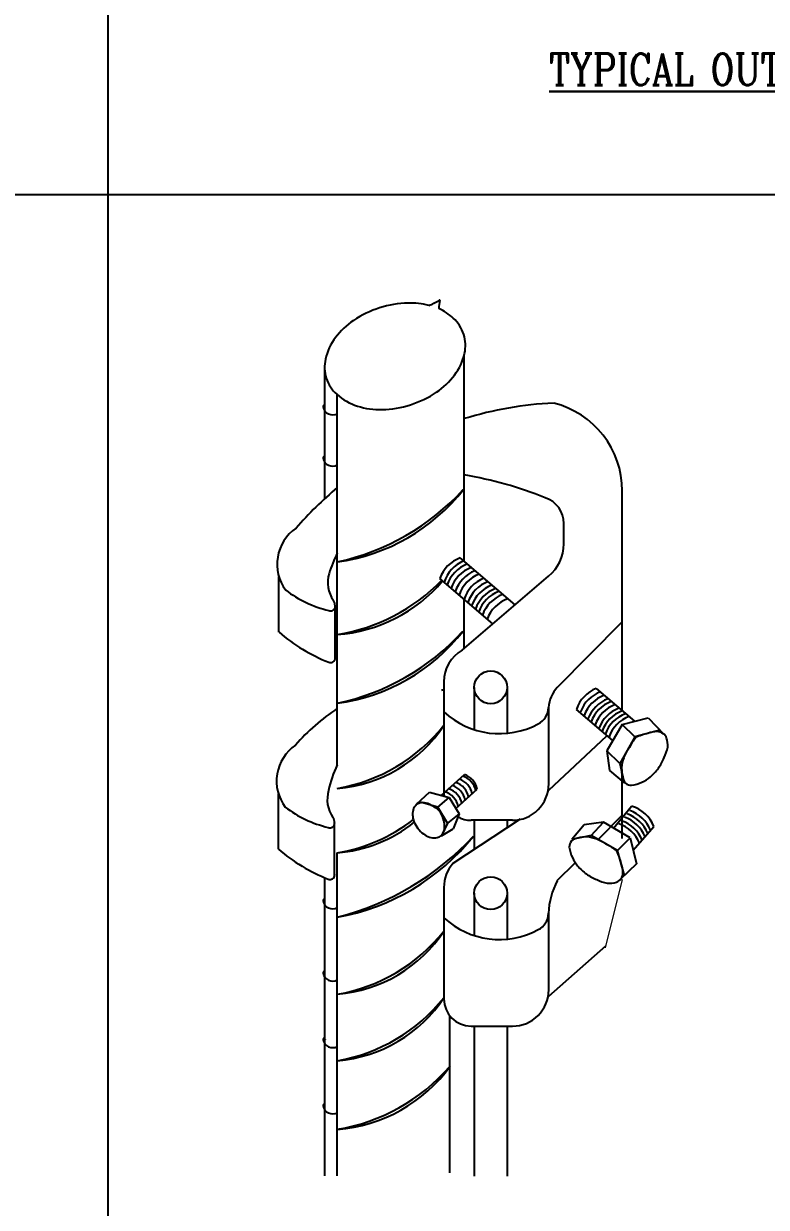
# Model space of a CAD drawing. Extents: x -508 to 92, y -98 to -31.
# Drawn here: x -456.91 to -444.58, y -70.48 to -50.81 of the extents above; entities that cross this region are included whole.
import ezdxf

# ---------------------------------------------------------------- set-up
doc = ezdxf.new("R2010")
doc.units = 0
doc.header["$MEASUREMENT"] = 0
doc.layers.get('0').update_dxf_attribs({"linetype": 'CONTINUOUS', "lineweight": 30})
doc.layers.add('Dim', color=142, linetype='CONTINUOUS', lineweight=0)
doc.layers.add('E-P-TXT', color=11, linetype='CONTINUOUS')
doc.layers.add('TXT-E', color=7, linetype='CONTINUOUS')
doc.styles.add('ROMANC', font='ROMANC')

msp = doc.modelspace()

# ---------------------------------------------------------------- linework, layer by layer
at = {"layer": 'Dim', "color": 3}
msp.add_line((-447.253, -66.166), (-446.97, -65.033), dxfattribs=at)
at = {"layer": 'E-P-TXT', "color": 4}
for p, q in [((-455.519, -31.547), (-455.519, -97.272)), ((-428.96, -53.655), (-507.973, -53.655))]:
    msp.add_line(p, q, dxfattribs=at)
at = {"layer": 'TXT-E', "color": 20}
for p, q in [((-449.599, -59.746), (-449.599, -56.312)), ((-451.915, -58.702), (-451.915, -56.527)), ((-451.707, -63.128), (-451.707, -56.978)), ((-449.599, -61.192), (-449.599, -60.379)), ((-449.433, -61.839), (-449.433, -62.543)), ((-448.888, -61.839), (-448.888, -62.602)), ((-449.433, -64.048), (-449.433, -64.53)), ((-448.888, -64.048), (-448.888, -64.168)), ((-451.707, -69.954), (-451.707, -64.589)), ((-451.915, -69.954), (-451.915, -65.003)), ((-449.433, -65.259), (-449.433, -65.963)), ((-448.888, -65.259), (-448.888, -66.022)), ((-449.841, -69.907), (-449.841, -67.296)), ((-449.433, -67.468), (-449.433, -69.964)), ((-448.888, -67.468), (-448.888, -69.964))]:
    msp.add_line(p, q, dxfattribs=at)
at = {"layer": 'TXT-E', "color": 3}
for p, q in [((-446.975, -59.73), (-446.975, -58.575)), ((-447.945, -59.455), (-447.945, -59.117)), ((-448.756, -60.469), (-449.668, -59.687)), ((-446.975, -62.226), (-446.975, -59.73)), ((-452.676, -60.922), (-452.676, -60.003)), ((-449.124, -60.785), (-450.007, -60.031)), ((-449.635, -61.223), (-448.198, -59.991)), ((-451.743, -60.484), (-451.743, -60.493)), ((-451.743, -61.352), (-451.743, -60.484)), ((-448.054, -61.839), (-446.975, -60.752)), ((-451.743, -61.344), (-451.743, -61.352)), ((-449.938, -61.746), (-449.938, -63.597)), ((-446.769, -62.402), (-447.406, -61.856)), ((-448.201, -62.169), (-448.198, -63.445)), ((-447.132, -62.723), (-447.736, -62.205)), ((-446.976, -62.455), (-446.545, -62.347)), ((-446.545, -62.347), (-446.287, -62.614)), ((-446.976, -62.455), (-447.233, -62.896)), ((-446.767, -62.663), (-446.976, -62.455)), ((-448.197, -63.548), (-447.231, -62.646)), ((-446.767, -62.663), (-447.016, -63.102)), ((-446.35, -62.549), (-446.767, -62.663)), ((-447.233, -62.896), (-447.19, -63.218)), ((-447.016, -63.102), (-447.233, -62.896)), ((-447.016, -63.102), (-446.946, -63.424)), ((-449.977, -63.629), (-449.596, -63.285)), ((-447.19, -63.218), (-446.946, -63.424)), ((-446.975, -64.349), (-446.975, -63.206)), ((-449.74, -63.851), (-449.384, -63.529)), ((-452.684, -64.527), (-452.684, -63.608)), ((-450.389, -63.774), (-450.174, -63.578)), ((-450.174, -63.578), (-449.852, -63.668)), ((-450.038, -63.828), (-449.852, -63.668)), ((-449.852, -63.668), (-449.686, -63.939)), ((-450.307, -63.751), (-450.389, -63.774)), ((-450.038, -63.828), (-450.307, -63.751)), ((-449.876, -64.096), (-450.038, -63.828)), ((-447.12, -64.178), (-446.82, -63.815)), ((-451.752, -64.089), (-451.752, -64.098)), ((-451.752, -64.957), (-451.752, -64.089)), ((-449.876, -64.096), (-449.975, -64.304)), ((-449.686, -63.939), (-449.876, -64.096)), ((-449.686, -63.939), (-449.784, -64.191)), ((-449.783, -64.762), (-448.665, -64.021)), ((-448.799, -64.048), (-449.486, -64.048)), ((-447.285, -64.081), (-447.607, -64.124)), ((-447.492, -64.298), (-447.285, -64.081)), ((-447.38, -64.371), (-446.975, -63.962)), ((-446.845, -64.338), (-447.285, -64.081)), ((-449.975, -64.304), (-449.784, -64.191)), ((-447.607, -64.124), (-447.813, -64.368)), ((-447.492, -64.298), (-447.813, -64.368)), ((-447.053, -64.547), (-447.492, -64.298)), ((-446.794, -64.543), (-446.449, -64.152)), ((-447.053, -64.547), (-446.845, -64.338)), ((-446.845, -64.338), (-446.737, -64.769)), ((-446.939, -64.964), (-447.053, -64.547)), ((-448.054, -65.051), (-447.757, -64.752)), ((-446.737, -64.769), (-447.004, -65.027)), ((-451.752, -64.949), (-451.752, -64.957)), ((-449.938, -65.166), (-449.938, -67.017)), ((-448.201, -65.589), (-448.198, -66.865)), ((-448.197, -66.968), (-447.249, -66.132)), ((-449.486, -67.468), (-448.799, -67.468))]:
    msp.add_line(p, q, dxfattribs=at)
at = {"layer": 'TXT-E', "color": 20}
for points in [[(-450.19, -55.492, 0.075463), (-450.533, -55.453, 0.071201), (-451.006, -55.533, 0.071201), (-451.438, -55.742, 0.082715), (-451.738, -56.026, 0.106776), (-451.904, -56.385, 0.133503), (-451.89, -56.702, 0.133503), (-451.717, -56.969, 0.106776), (-451.374, -57.165, 0.082715), (-450.964, -57.223, 0.071201), (-450.492, -57.143, 0.071201), (-450.06, -56.934, 0.082715), (-449.76, -56.649, 0.106776), (-449.594, -56.291, 0.133503), (-449.608, -55.973, 0.131036)], [(-449.608, -55.973, 0.133503), (-449.781, -55.706, 0.090736), (-450.022, -55.546, 0.085585)]]:
    msp.add_lwpolyline(points, format="xyb", dxfattribs=at)
at = {"layer": 'TXT-E', "color": 3}
for points in [[(-446.924, -63.431, 0.151855), (-446.82, -63.465, 0.091706), (-446.648, -63.414, 0.0745), (-446.509, -63.328, 0.061151), (-446.375, -63.181, 0.061151), (-446.28, -63.007, 0.066763), (-446.22, -62.834, 0.106963), (-446.24, -62.682, 0.182175), (-446.294, -62.609, 0.151855), (-446.398, -62.574, 0.106963), (-446.549, -62.604, 0.05647), (-446.753, -62.674, 0.063083), (-446.857, -62.836, 0.061151), (-446.952, -63.011, 0.0745), (-446.989, -63.17, 0.106963), (-446.969, -63.322, 0.141447)], [(-450.39, -63.787, 0.137389), (-450.441, -63.853, 0.107021), (-450.458, -63.958, 0.080944), (-450.434, -64.068, 0.06889), (-450.37, -64.183, 0.06889), (-450.277, -64.275, 0.080944), (-450.178, -64.328, 0.107021), (-450.072, -64.34, 0.137389), (-449.995, -64.309, 0.137389), (-449.944, -64.242, 0.107021), (-449.927, -64.137, 0.080944), (-449.95, -64.028, 0.096038), (-449.981, -63.939, 0.100331), (-450.037, -63.868, 0.046128), (-450.206, -63.768, 0.107021), (-450.312, -63.756, 0.137389)], [(-447.82, -64.391, 0.151855), (-447.855, -64.494, 0.091706), (-447.804, -64.666, 0.0745), (-447.717, -64.805, 0.061151), (-447.571, -64.939, 0.061151), (-447.396, -65.034, 0.066763), (-447.224, -65.094, 0.106963), (-447.072, -65.074, 0.182175), (-446.998, -65.02, 0.151855), (-446.964, -64.916, 0.106963), (-446.994, -64.765, 0.05647), (-447.064, -64.561, 0.063083), (-447.226, -64.457, 0.061151), (-447.4, -64.362, 0.0745), (-447.56, -64.325, 0.106963), (-447.712, -64.346, 0.141447)]]:
    msp.add_lwpolyline(points, format="xyb", close=True, dxfattribs=at)
at = {"layer": 'TXT-E', "color": 20}
for centre in [(-449.16, -61.839), (-449.16, -65.259)]:
    msp.add_circle(centre, 0.272, dxfattribs=at)
for centre, radius, start, end in [((-450.508, -54.609), 0.939, 289.7951, 301.4477), ((-449.544, -55.547), 0.479, 163.4556, 179.8365), ((-450.01, -55.415), 0.00888, 25.8996, 148.2373), ((-451.924, -57.175), 0.0211, 55.6221, 196.0051), ((-451.784, -57.147), 0.164, 191.6935, 298.1821), ((-451.925, -57.173), 0.0215, 358.0981, 358.7604), ((-451.924, -58.027), 0.0211, 55.6221, 196.0051), ((-451.784, -57.999), 0.164, 191.6935, 298.1821), ((-451.925, -58.025), 0.0215, 358.0981, 358.7604), ((-452.139, -56.578), 3.205, 277.7508, 322.1661), ((-452.544, -55.875), 3.968, 282.1728, 317.5382), ((-452.216, -57.861), 3.142, 279.3111, 315.5767), ((-451.902, -58.419), 2.551, 274.3864, 319.6282), ((-452.121, -58.963), 3.166, 277.5156, 322.2059), ((-452.519, -58.268), 3.919, 281.9629, 317.5504), ((-452.203, -60.664), 2.897, 279.8612, 321.4512), ((-451.902, -61.172), 2.355, 274.7423, 326.5268), ((-452.203, -61.735), 2.897, 279.8612, 307.3714), ((-451.902, -62.242), 2.355, 274.7423, 308.7002), ((-452.382, -61.957), 3.764, 280.3256, 321.2724), ((-452.867, -61.143), 4.663, 284.3997, 317.1983), ((-451.924, -65.383), 0.0211, 55.6221, 196.0051), ((-451.784, -65.355), 0.164, 191.6935, 298.1821), ((-451.925, -65.381), 0.0215, 358.0981, 358.7604), ((-451.902, -64.591), 2.355, 274.7423, 326.6805), ((-452.203, -64.084), 2.897, 279.8612, 321.5617), ((-451.924, -66.583), 0.0211, 55.6221, 196.0051), ((-451.784, -66.555), 0.164, 191.6935, 298.1821), ((-451.925, -66.581), 0.0215, 358.0981, 358.7604), ((-452.203, -65.189), 2.897, 279.8612, 321.5617), ((-451.902, -65.696), 2.355, 274.7423, 326.6805), ((-451.924, -67.689), 0.0211, 55.6221, 196.0051), ((-451.784, -67.662), 0.164, 191.6935, 298.1821), ((-451.925, -67.687), 0.0215, 358.0981, 358.7604), ((-451.902, -66.64), 2.551, 274.3864, 324.257), ((-452.216, -66.082), 3.142, 279.3111, 319.0928), ((-451.924, -68.79), 0.0211, 55.6221, 196.0051), ((-451.784, -68.762), 0.164, 191.6935, 298.1821), ((-451.925, -68.788), 0.0215, 358.0981, 358.7604)]:
    msp.add_arc(centre, radius, start, end, dxfattribs=at)
at = {"layer": 'TXT-E', "color": 3}
for centre, radius, start, end in [((-447.833, -63.136), 6.027, 92.6795, 107.0369), ((-448.479, -58.575), 1.504, 0, 75.9691), ((-450.667, -64.685), 6.464, 68.1121, 80.4883), ((-447.833, -63.136), 6.027, 130.0022, 139.1608), ((-448.396, -59.117), 0.451, 0, 72.0296), ((-451.984, -59.792), 0.723, 124.4043, 216.7005), ((-448.647, -59.451), 0.702, 309.7575, 359.7081), ((-449.306, -60.769), 2.667, 154.2207, 162.0424), ((-449.476, -60.215), 0.561, 109.9207, 160.8678), ((-449.4, -60.261), 0.561, 111.3475, 162.5116), ((-451.35, -60.099), 0.516, 162.7798, 215.2936), ((-449.351, -60.315), 0.561, 111.3475, 161.463), ((-449.288, -60.374), 0.561, 110.367, 161.0246), ((-449.215, -60.423), 0.561, 111.3475, 162.0934), ((-449.153, -60.482), 0.561, 110.367, 161.653), ((-449.069, -60.548), 0.561, 111.3475, 162.0165), ((-449.006, -60.607), 0.561, 110.367, 161.6969), ((-448.946, -60.666), 0.561, 110.367, 161.0202), ((-451.403, -58.69), 1.924, 232.8892, 256.5448), ((-448.884, -60.724), 0.561, 110.367, 160.5832), ((-448.83, -60.771), 0.561, 110.367, 160.5751), ((-448.765, -60.821), 0.561, 110.367, 160.9929), ((-448.688, -60.894), 0.561, 110.367, 160.7618), ((-451.818, -60.493), 0.0752, 244.717, 0), ((-451.894, -60.484), 0.15, 0, 35.2936), ((-450.805, -58.756), 2.862, 229.1907, 248.5741), ((-451.818, -61.352), 0.0752, 244.717, 0), ((-449.336, -61.745), 0.602, 119.7793, 180.1083), ((-449.495, -63.444), 1.625, 105.7994, 107.3162), ((-447.648, -62.218), 0.555, 136.9715, 175.4429), ((-447.202, -62.379), 0.561, 111.3475, 162.0165), ((-447.14, -62.437), 0.561, 110.367, 160.132), ((-447.08, -62.496), 0.561, 110.367, 160.132), ((-447.017, -62.555), 0.561, 110.367, 160.132), ((-446.964, -62.601), 0.561, 110.367, 160.132), ((-446.898, -62.652), 0.561, 110.367, 160.132), ((-449.947, -64.907), 3.235, 122.9645, 139.3498), ((-449.017, -61.253), 1.355, 227.1803, 298.4407), ((-448.503, -62.174), 0.301, 295.947, 0.1177), ((-446.836, -62.711), 0.561, 110.367, 160.132), ((-446.782, -62.757), 0.561, 110.367, 160.132), ((-446.728, -62.803), 0.561, 110.367, 160.132), ((-446.667, -62.849), 0.561, 110.367, 160.132), ((-451.993, -63.397), 0.723, 124.4043, 216.7005), ((-450.256, -63.859), 1.625, 153.2815, 169.1036), ((-449.731, -63.624), 0.329, 11.7373, 70.4785), ((-449.706, -63.596), 0.329, 11.7373, 70.4785), ((-449.964, -63.834), 0.329, 11.7373, 70.4785), ((-449.906, -63.779), 0.329, 11.7373, 70.4785), ((-449.849, -63.728), 0.329, 11.7373, 70.4785), ((-449.79, -63.673), 0.329, 11.7373, 70.4785), ((-448.799, -63.446), 0.602, 270, 0.1448), ((-451.358, -63.704), 0.516, 162.7798, 215.2936), ((-449.486, -63.597), 0.451, 180, 186.1176), ((-450.024, -63.883), 0.329, 11.7373, 70.4785), ((-451.412, -62.295), 1.924, 232.8892, 256.5448), ((-447.03, -64.419), 0.561, 21.7157, 71.4807), ((-446.972, -64.355), 0.561, 21.2169, 74.2446), ((-451.827, -64.098), 0.0752, 244.717, 0), ((-451.902, -64.089), 0.15, 0, 35.2936), ((-449.486, -63.597), 0.451, 240.8256, 270), ((-447.209, -64.639), 0.561, 22.3602, 71.4807), ((-447.164, -64.591), 0.561, 22.6548, 71.4807), ((-447.119, -64.529), 0.561, 21.7157, 71.4807), ((-447.074, -64.474), 0.561, 21.7157, 71.4807), ((-450.814, -62.361), 2.862, 229.1907, 248.5741), ((-449.336, -65.165), 0.602, 138.0224, 180.1083), ((-451.827, -64.957), 0.0752, 244.717, 0), ((-446.915, -65.653), 1.288, 152.1666, 177.3623), ((-449.017, -64.673), 1.355, 227.1803, 298.4407), ((-448.503, -65.594), 0.301, 295.947, 0.1177), ((-448.799, -66.866), 0.602, 270, 0.1448), ((-449.486, -67.017), 0.451, 180, 270)]:
    msp.add_arc(centre, radius, start, end, dxfattribs=at)

# ---------------------------------------------------------------- texts
at = {"color": 5, "style": 'ROMANC', "width": 0.8}
msp.add_text('%%uTYPICAL OUTLET INSIDE CONCRETE WALL ', height=0.52761, dxfattribs=at).set_placement((-448.188, -51.834, 0))

doc.saveas('drawing.dxf')
